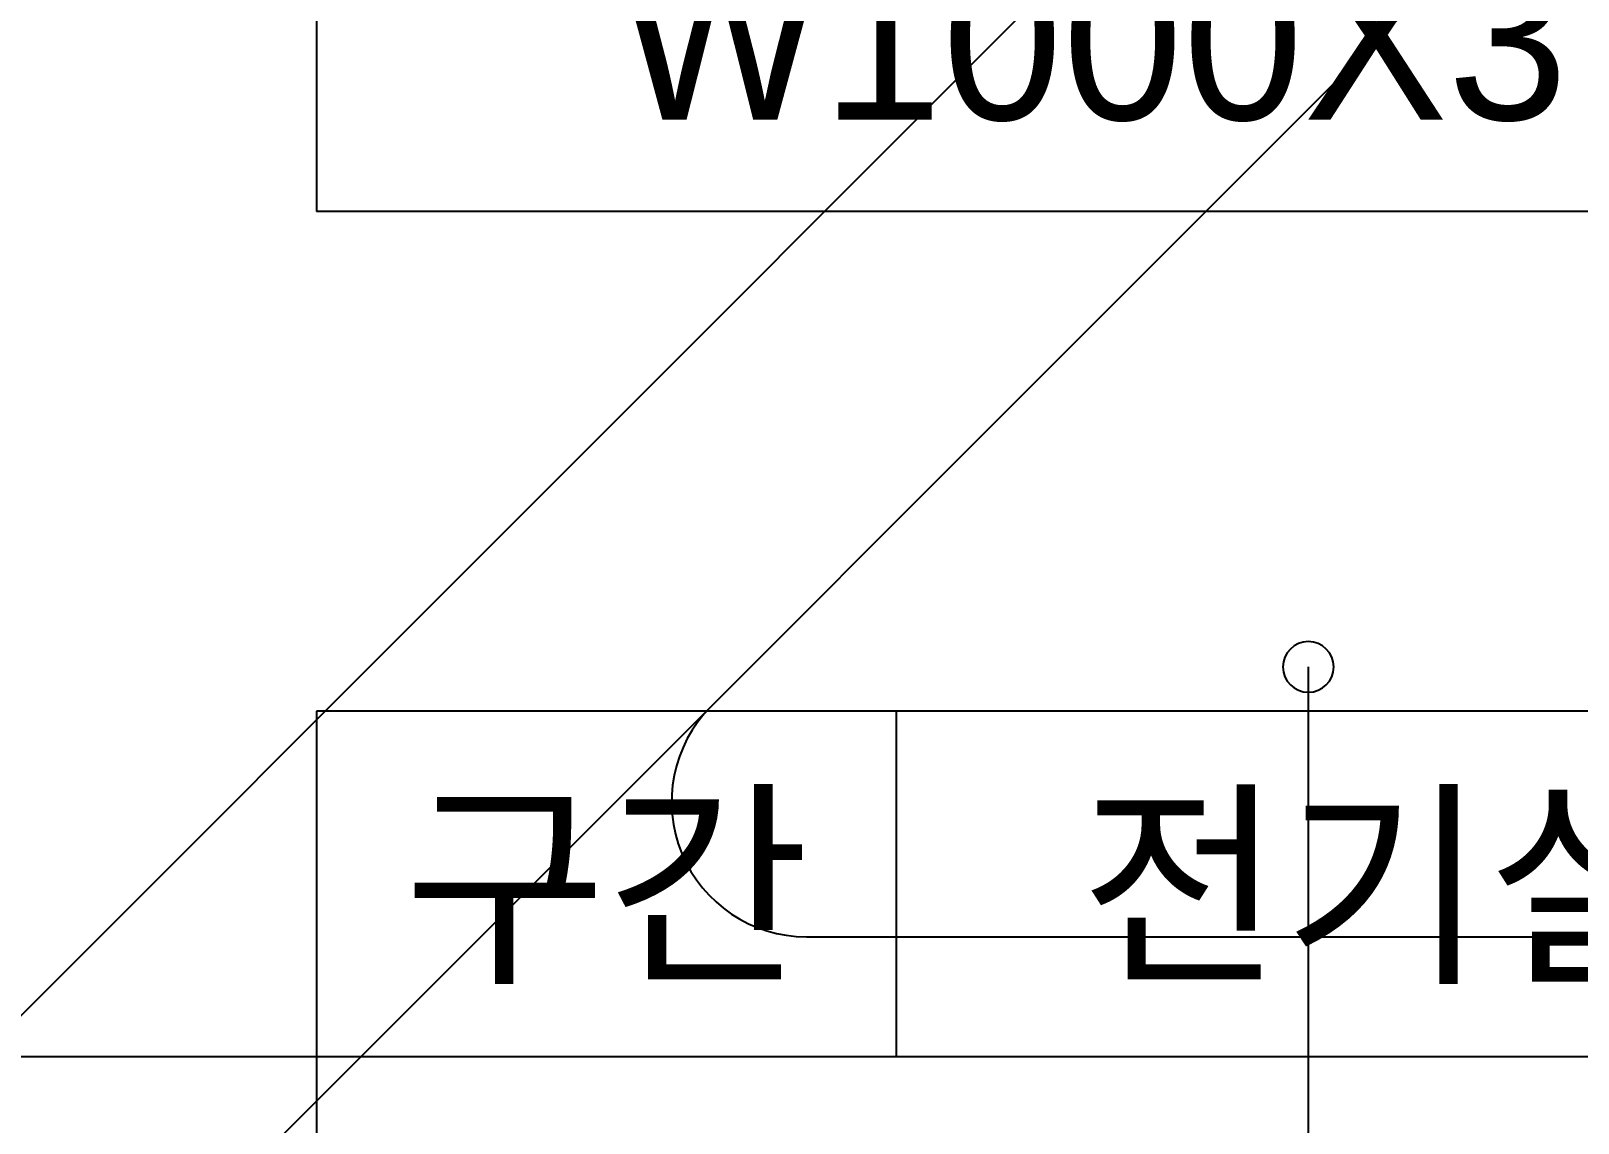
# Model space of a CAD drawing. Header units: millimetres. Extents: x 1145859089 to 1147511753, y -1047484727 to -1047247487.
# Drawn here: x 1147317799 to 1147329272, y -1047426251 to -1047418155 of the extents above; entities that cross this region are included whole.
import ezdxf
from ezdxf.enums import TextEntityAlignment as Align
from ezdxf.xclip import XClip

# ---------------------------------------------------------------- set-up
doc = ezdxf.new("R2010")
doc.units = ezdxf.units.MM
doc.header["$LTSCALE"] = 100
doc.header["$MEASUREMENT"] = 0
doc.header["$XCLIPFRAME"] = 2
doc.layers.get('0').update_dxf_attribs({"linetype": 'CONTINUOUS'})
for name, color, linetype in [('0-BLOCK', 2, 'CONTINUOUS'), ('TRAY', 1, 'CONTINUOUS'), ('XREF', 135, 'CONTINUOUS'), ('단지배치도$0$W240910', 135, 'CONTINUOUS')]:
    doc.layers.add(name, color=color, linetype=linetype)
doc.styles.add('WL', font='울릉도L_5.TTF')

# ---------------------------------------------------------------- blocks, each defined once
blk = doc.blocks.new('단지배치도$0$zw$9902')
at = {"layer": '단지배치도$0$W240910'}
for p, q in [((74104, -40260, 0), (45683, -68681, 0)), ((65074, -46462, 0), (43925, -67611, 0)), ((63278, -53500, 0), (69000, -53500, 0))]:
    blk.add_line(p, q, dxfattribs=at)
at = {"layer": '단지배치도$0$W240910', "ltscale": 5}
blk.add_line((67000, -51500), (67000, -67682), dxfattribs=at)
at = {"layer": '단지배치도$0$W240910'}
for centre, radius, start, end in [((67000, -51500), 188, 0, 180), ((67000, -51500), 188, 180, 0), ((63278, -52500, 0), 1000, 135, 270)]:
    blk.add_arc(centre, radius, start, end, dxfattribs=at)
blk = doc.blocks.new('단지배치도')
blk.add_blockref('단지배치도$0$zw$9902', (141034, 142437))
blk = doc.blocks.new('A$C25F07BB0')
at = {"layer": '0-BLOCK', "color": 6}
blk.add_line((0, 0), (0, 7822), dxfattribs=at)
blk.add_lwpolyline([(217, 7822), (-217, 7822), (-217, 9504), (217, 9504)], close=True, dxfattribs=at)
blk = doc.blocks.new('A$C4F4C36A7')
at = {"layer": 'TRAY', "color": 6}
for p, q in [((0, 5124), (0, 2562)), ((5756, 5124), (0, 5124)), ((11512, 5124), (5756, 5124)), ((0, 2562), (0, 0)), ((5756, 2562), (0, 2562)), ((11512, 2562), (5756, 2562)), ((11512, 2562), (5756, 2562)), ((5756, 0), (0, 0)), ((11512, 0), (5756, 0))]:
    blk.add_line(p, q, dxfattribs=at)
blk = doc.blocks.new('A$C28682198')
at = {"color": 6}
blk.add_line((4301, 2562), (4301, 5124), dxfattribs=at)
blk.add_blockref('A$C4F4C36A7', (0, 0))

msp = doc.modelspace()

# ---------------------------------------------------------------- block references
at = {"layer": '0-BLOCK', "rotation": 359.9999968060735}
for p in [(1147319917.442625, -1047419493.708936, 0), (1147319917.442625, -1047428321.226798, 0)]:
    msp.add_blockref('A$C28682198', p, dxfattribs=at)
at = {"layer": '0-BLOCK', "xscale": -0.6666666666666666, "yscale": 0.6666666666666666, "zscale": 0.6666666666666666, "rotation": 90.00000638288732}
msp.add_blockref('A$C25F07BB0', (1147319917.4425, -1047425759.163195, 0), dxfattribs=at)
at = {"layer": 'XREF'}
ref = msp.add_blockref('단지배치도', (1147119237.834579, -1047513806.462535), dxfattribs=at)
XClip(ref).set_block_clipping_path([(72982.4064819524, 34919.7593965302), (360382.4067475507, 255319.7593436702)])

# ---------------------------------------------------------------- texts
at = {"layer": '0-BLOCK', "color": 2, "style": 'WL'}
for s, p in [('W1000X3', (1147325673.396921, -1047418212.67749, 0)), ('구간', (1147322067.698875, -1047424478.13129, 0)), ('전기실', (1147327835.632709, -1047424478.131485, 0))]:
    msp.add_text(s, height=1200, dxfattribs=at).set_placement(p, align=Align.MIDDLE)

doc.saveas('drawing.dxf')
